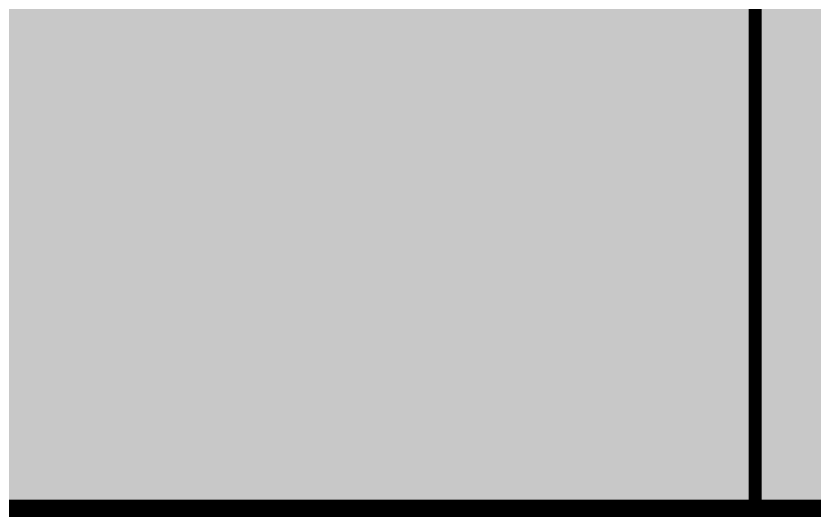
# Model space of a CAD drawing. Header units: millimetres. Extents: x -11 to 223, y -88 to 3.
# Drawn here: x 27.1533 to 27.4704, y -37.4666 to -37.2702 of the extents above; entities that cross this region are included whole.
import ezdxf

# ---------------------------------------------------------------- set-up
doc = ezdxf.new("R2010")
doc.units = ezdxf.units.MM
doc.header["$MEASUREMENT"] = 0
for name, color, linetype, true_color in [('Bottom-Layer', 7, 'Continuous', 0x0000ff), ('Top-Layer', 7, 'Continuous', 0xff0000), ('Top-Silkscreen-Layer', 7, 'Continuous', 0xffcc00)]:
    doc.layers.add(name, color=color, linetype=linetype, true_color=true_color)

msp = doc.modelspace()

# ---------------------------------------------------------------- hatches: boundary and pattern name
at = {"layer": 'Bottom-Layer'}
msp.add_hatch(color=256, dxfattribs=at).paths.add_polyline_path([(-10.33528, 1.97866), (-0.38039, 1.97866), (-0.84578, 1.72673), (-1.19549, 1.32954), (-1.38645, 0.83599), (-1.39516, 0.30686), (-1.22055, -0.1927), (-0.8841, -0.60119), (-0.42726, -0.8683), (0.09374, -0.96115), (1.79374, -0.96115), (2.31473, -0.8683), (2.77158, -0.60119), (3.10802, -0.1927), (3.28264, 0.30686), (3.27393, 0.83599), (3.08296, 1.32954), (2.73326, 1.72673), (2.26787, 1.97866), (222.62891, 1.97866), (222.62891, -87.47523), (-10.33528, -87.47523)])
at = {"layer": 'Top-Layer'}
msp.add_hatch(color=256, dxfattribs=at).paths.add_polyline_path([(-10.33528, 1.97866), (-0.38039, 1.97866), (-0.84578, 1.72673), (-1.19549, 1.32954), (-1.38645, 0.83599), (-1.39516, 0.30686), (-1.22055, -0.1927), (-0.8841, -0.60119), (-0.42726, -0.8683), (0.09374, -0.96115), (1.79374, -0.96115), (2.31473, -0.8683), (2.77158, -0.60119), (3.10802, -0.1927), (3.28264, 0.30686), (3.27393, 0.83599), (3.08296, 1.32954), (2.73326, 1.72673), (2.26787, 1.97866), (222.62891, 1.97866), (222.62891, -87.47523), (-10.33528, -87.47523)])

# ---------------------------------------------------------------- linework, layer by layer
at = {"layer": 'Top-Layer', "const_width": 0.0508}
msp.add_lwpolyline([(31.94695, -40.78994), (28.78704, -37.63003), (28.62965, -37.52486), (28.44399, -37.48793), (25.14199, -37.48793), (24.95633, -37.52486), (24.79894, -37.63003), (24.47204, -37.95693), (23.92498, -37.95693), (23.74591, -38.00492), (23.61482, -38.136), (23.56684, -38.31507), (23.56684, -38.86213), (23.19804, -39.23093), (23.30374, -38.54655), (23.24175, -37.85683), (23.01569, -37.20226), (22.63884, -36.62128), (22.13332, -36.14798)], dxfattribs=at)
at = {"layer": 'Top-Silkscreen-Layer', "const_width": 0.0051}
msp.add_lwpolyline([(13.44703, -45.45569), (13.44703, -31.45566), (27.44705, -31.45566), (27.44705, -45.45569)], close=True, dxfattribs=at)
msp.add_lwpolyline([(13.44703, -45.45569), (13.44703, -31.45566), (27.44705, -31.45566), (27.44705, -45.45569)], close=True, dxfattribs=at)

doc.saveas('drawing.dxf')
